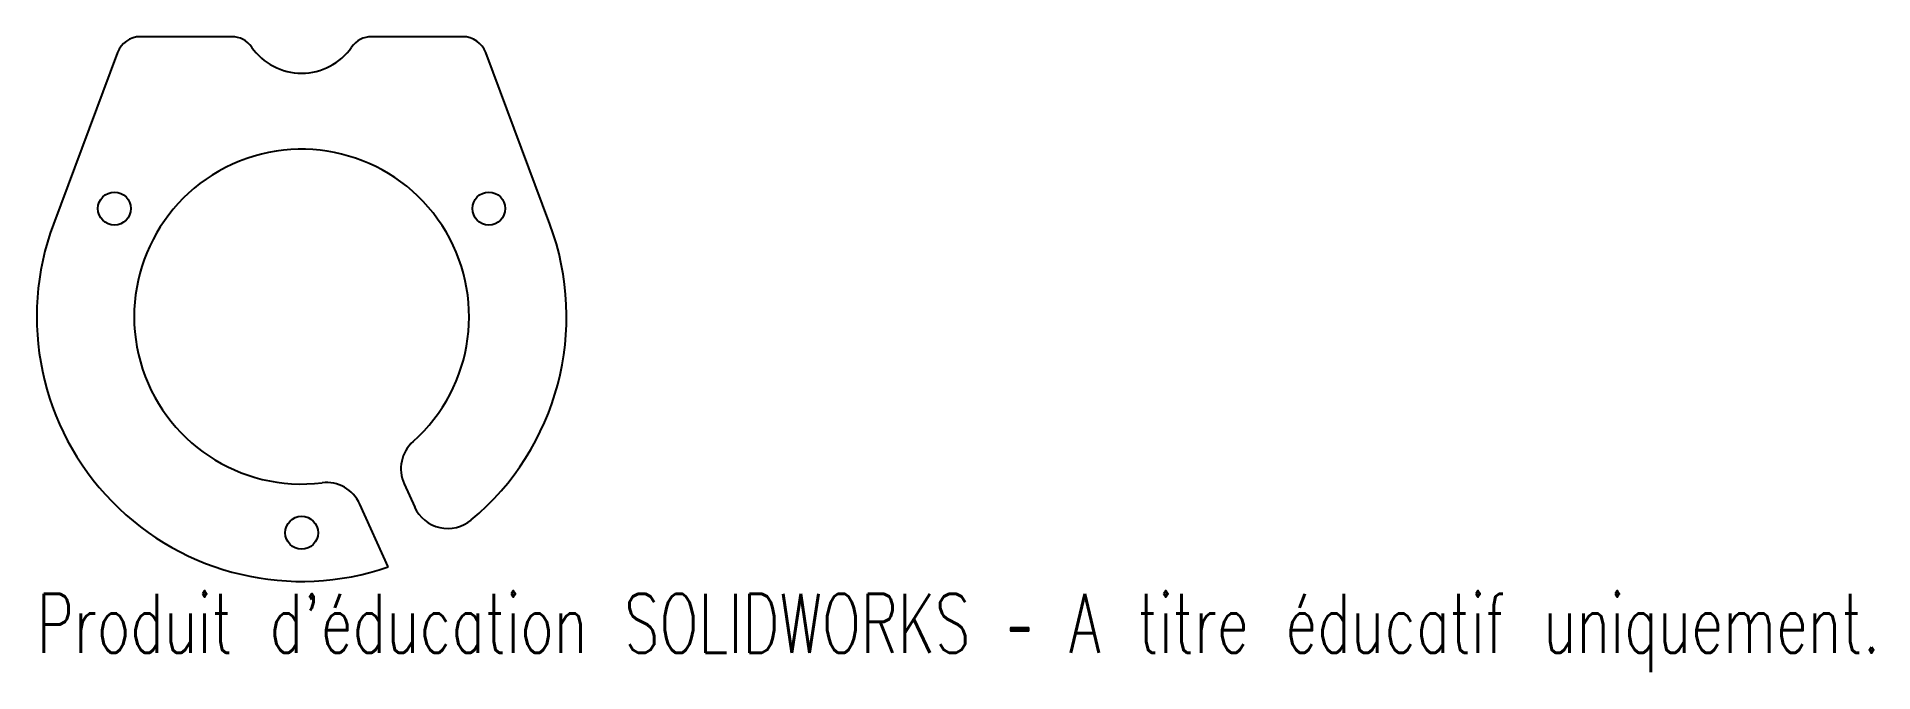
# Model space of a CAD drawing. Header units: millimetres. Extents: x -22 to 129, y -29 to 23.
import ezdxf

# ---------------------------------------------------------------- set-up
doc = ezdxf.new("R2010")
doc.units = ezdxf.units.MM
doc.styles.add('SLDTEXTSTYLE0', font='TXT', dxfattribs={"width": 0.7, "bigfont": 'bigfont'})

msp = doc.modelspace()

# ---------------------------------------------------------------- linework, layer by layer
at = {"color": 7, "linetype": 'Continuous', "lineweight": 25}
for p, q in [((-5.74, 23), (-13.24, 23)), ((13.24, 23), (5.74, 23)), ((-15.11, 21.7), (-20.37, 7.61)), ((20.37, 7.61), (15.11, 21.7)), ((8.42, -13.74), (9.28, -15.64)), ((7.11, -20.55), (4.77, -15.39))]:
    msp.add_line(p, q, dxfattribs=at)
for centre in [(-15.37, 8.88), (15.37, 8.88), (0, -17.75)]:
    msp.add_circle(centre, 1.35, dxfattribs=at)
for centre, radius, start, end in [((-13.24, 21), 2, 90, 159.5127), ((-5.74, 21), 2, 34.8499, 90), ((5.74, 21), 2, 90, 145.1501), ((13.24, 21), 2, 20.4873, 90), ((0, 25), 5, 214.8499, 325.1501), ((0, 0), 13.75, 311.7325, 276.9965), ((0, 0), 21.75, 159.5127, 289.0885), ((0, 0), 21.75, 309.8305, 20.4873), ((11.15, -12.5), 3, 131.7325, 204.3645), ((2.04, -16.63), 3, 24.3645, 96.9965), ((12.01, -14.4), 3, 204.3645, 309.8305)]:
    msp.add_arc(centre, radius, start, end, dxfattribs=at)

# ---------------------------------------------------------------- texts
at = {"color": 7, "linetype": 'Continuous', "insert": (-21.75, -22.77), "char_height": 4.8336, "attachment_point": 1, "style": 'SLDTEXTSTYLE0'}
msp.add_mtext("Produit d'éducation SOLIDWORKS – A titre éducatif uniquement.", dxfattribs=at)

doc.saveas('drawing.dxf')
